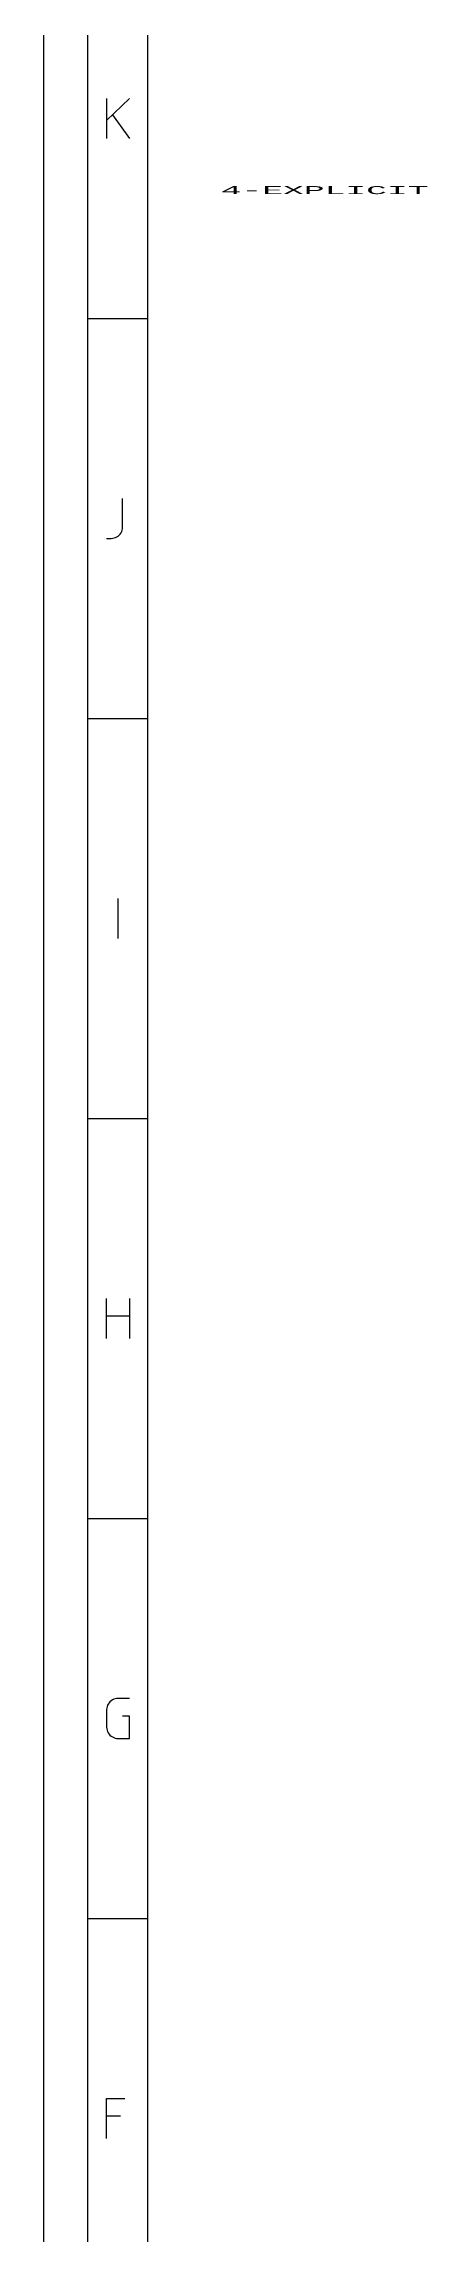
# Model space of a CAD drawing. Extents: x -912 to 8450, y -583 to 4401.
# Drawn here: x 0 to 47.9, y 273.7 to 547.3 of the extents above; entities that cross this region are included whole.
import ezdxf
from ezdxf.enums import TextEntityAlignment as Align

# ---------------------------------------------------------------- set-up
doc = ezdxf.new("R2010")
doc.units = 0
doc.header["$MEASUREMENT"] = 0
doc.layers.add('1', color=7, linetype='CONTINUOUS')
doc.styles.get("Standard").update_dxf_attribs({"font": 'monotxt.shx'})

# ---------------------------------------------------------------- blocks, each defined once
blk = doc.blocks.new('A0_SIZE_FORMAT_E')
at = {"layer": '1', "color": 3, "linetype": 'CONTINUOUS'}
for p, q in [((-1189, 0), (-1189, 841)), ((-1183.5, 5.5), (-1183.5, 835.5)), ((-1176, 13), (-1176, 828)), ((-1178.29, 540.5), (-1181.15, 537.72)), ((-1181.15, 540.5), (-1181.15, 535.5)), ((-1180.41, 538.44), (-1178.29, 535.5)), ((-1183.5, 513), (-1176, 513)), ((-1179.15, 486.89), (-1179.15, 490.5)), ((-1181.15, 485.5), (-1180.58, 485.5)), ((-1183.5, 463), (-1176, 463)), ((-1179.72, 435.5), (-1179.72, 440.5)), ((-1183.5, 413), (-1176, 413)), ((-1181.15, 385.5), (-1181.15, 390.5)), ((-1178.29, 390.5), (-1178.29, 385.5)), ((-1178.29, 388.28), (-1181.15, 388.28)), ((-1183.5, 363), (-1176, 363)), ((-1178.29, 340.5), (-1179.72, 340.5)), ((-1181.15, 339.11), (-1181.15, 336.89)), ((-1178.29, 338.28), (-1179.15, 338.28)), ((-1178.29, 335.5), (-1178.29, 338.28)), ((-1179.72, 335.5), (-1178.29, 335.5)), ((-1183.5, 313), (-1176, 313)), ((-1181.15, 290.5), (-1178.86, 290.5)), ((-1181.15, 285.5), (-1181.15, 290.5)), ((-1179.43, 288.28), (-1181.15, 288.28))]:
    blk.add_line(p, q, dxfattribs=at)
for points in [[(-1180.58, 485.5), (-1180.33, 485.5), (-1179.83, 485.63), (-1179.28, 486.16), (-1179.15, 486.65), (-1179.15, 486.89)], [(-1179.72, 340.5), (-1179.97, 340.5), (-1180.47, 340.37), (-1181.01, 339.84), (-1181.15, 339.35), (-1181.15, 339.11)], [(-1181.15, 336.89), (-1181.15, 336.65), (-1181.01, 336.16), (-1180.47, 335.63), (-1179.97, 335.5), (-1179.72, 335.5)]]:
    blk.add_open_spline(points, degree=3, knots=[0, 0, 0, 0, 0.333333, 0.666667, 1, 1, 1, 1], dxfattribs=at)
for tag, height, p in [('REFERENCE', 3, (-85.38, 135.86)), ('CADTYPE', 3, (-169.79, 87.77)), ('CADLOC.', 3, (-142.12, 87.54)), ('OPER.NO.', 3, (-169.47, 73.86)), ('UNIT', 3, (-142.37, 74.04)), ('DRAWING', 4, (-70.3, 74.33)), ('SHT', 3, (-18.73, 65.4)), ('DESIGN', 3, (-169.47, 59.71)), ('DETAIL', 3, (-142.37, 59.82)), ('TITLE1', 4, (-79.24, 57.66)), ('OF', 3, (-18.73, 58.64)), ('RH/LH', 3, (-22.58, 50.9)), ('TITLE2', 4, (-79.48, 48.12)), ('CHECKED', 3, (-169.47, 45.59)), ('SAFETY', 3, (-142.37, 45.59)), ('SHOWN', 3, (-22.69, 45.29)), ('SCALE', 3, (-169.47, 31.7)), ('YYYYMMDD', 3, (-142.37, 31.81))]:
    blk.add_attdef(tag, text='', height=height, dxfattribs=at).set_placement(p, align=Align.MIDDLE_CENTER)
for tag, p in [('FECDS_VERSION', (-133.17, 100.29)), ('DRW-CAD_FILE', (-111.32, 87.91)), ('VERSION', (-57.34, 87.81)), ('DIVISION', (-91.29, 37.38)), ('PLANT', (-91.29, 30.7)), ('GSDB', (-32.68, 30.49))]:
    blk.add_attdef(tag, text='', height=3, dxfattribs=at).set_placement(p, align=Align.MIDDLE_LEFT)
at = {"layer": '1', "color": 3, "linetype": 'CONTINUOUS', "width": 0.9}
blk.add_attdef('DTMC', text='', height=3, dxfattribs=at).set_placement((-26.48, 92.22), align=Align.MIDDLE_CENTER)

msp = doc.modelspace()

# ---------------------------------------------------------------- block references
at = {"layer": '1'}
msp.add_blockref('A0_SIZE_FORMAT_E', (1189, 0), dxfattribs=at)

# ---------------------------------------------------------------- texts
at = {"layer": '1', "color": 7, "linetype": 'CONTINUOUS', "width": 3}
msp.add_text('4-EXPLICIT', height=1, dxfattribs=at).set_placement((22.111339, 528.52943))

doc.saveas('drawing.dxf')
